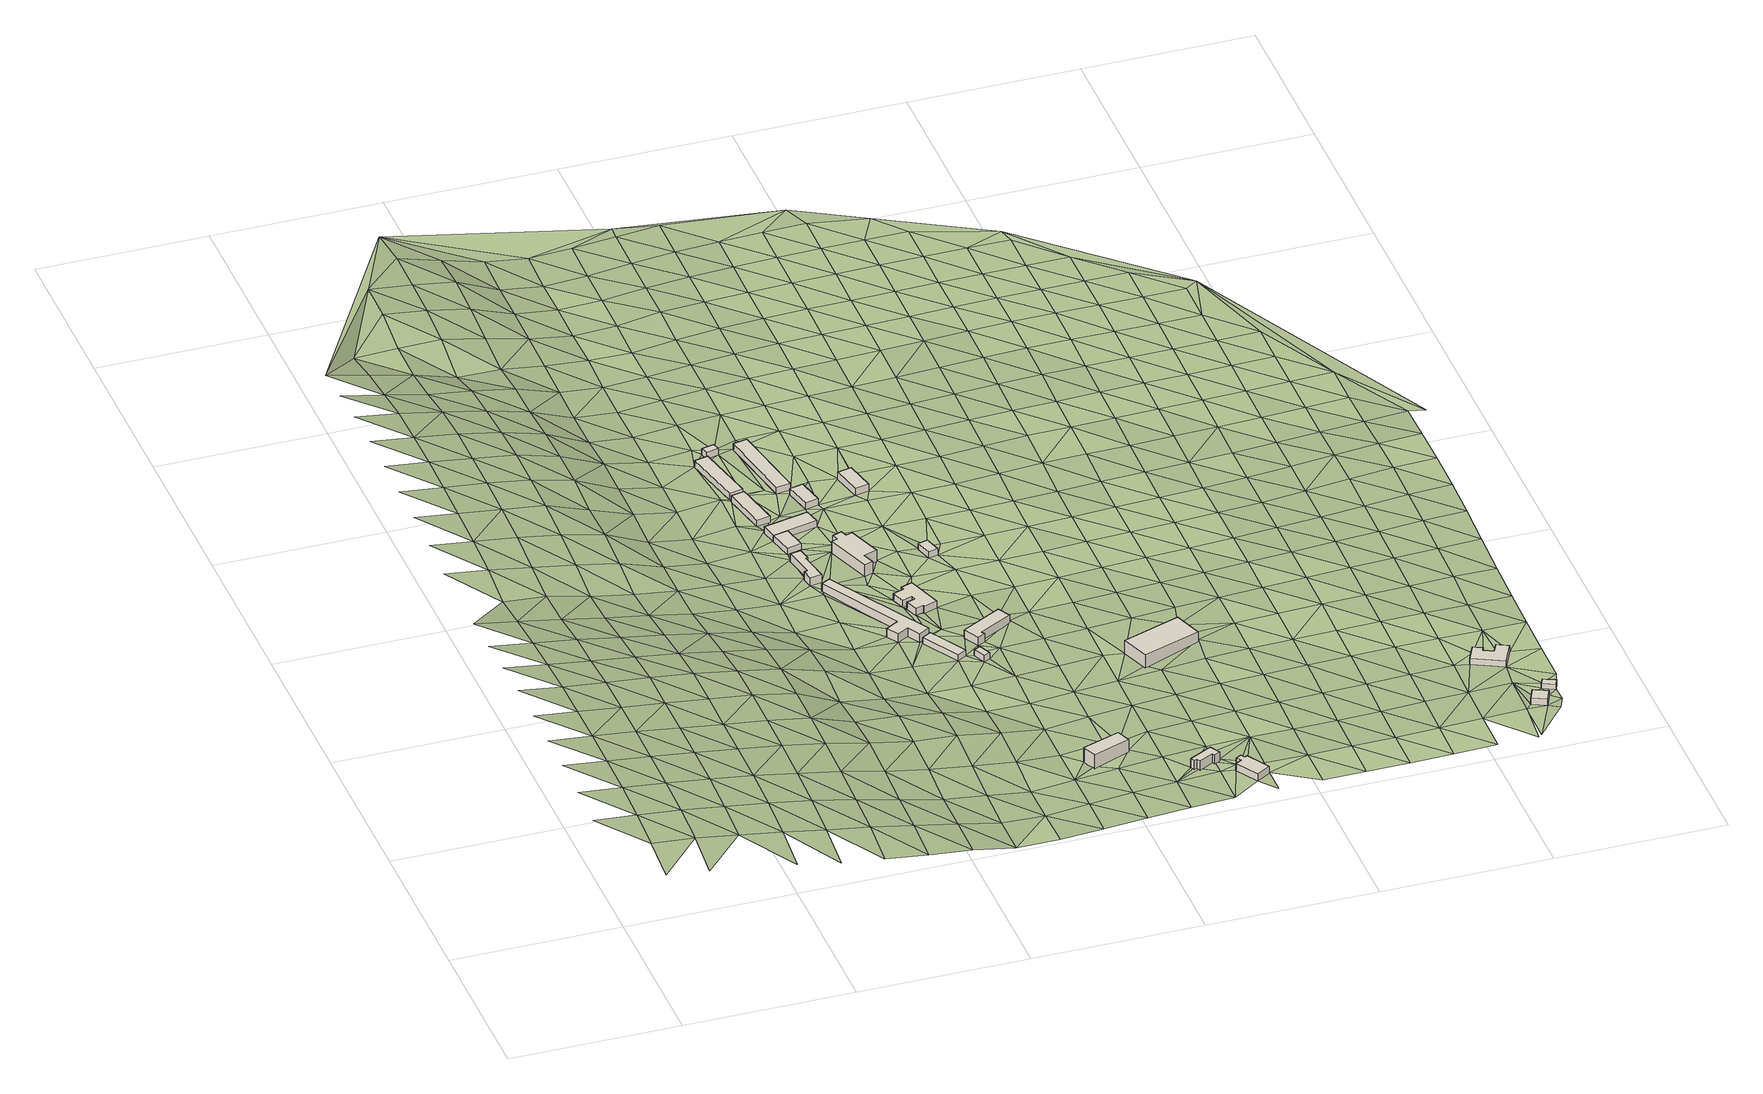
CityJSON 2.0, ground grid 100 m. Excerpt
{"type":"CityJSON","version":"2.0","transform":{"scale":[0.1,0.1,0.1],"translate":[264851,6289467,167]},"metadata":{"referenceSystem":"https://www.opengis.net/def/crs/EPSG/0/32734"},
"CityObjects":{
"building1":{"type":"Building","attributes":{"building":"yes","building:levels":"1","building_height":4.1,"roof_height":182.83,"ground_height":178.73,"plus_code":"4FRWFFVC+H7F"},"geometry":[{"type":"Solid","lod":"1","boundaries":[[[[0,1,2,3]],[[1,4,5,2]],[[4,6,7,5]],[[6,8,9,7]],[[8,10,11,9]],[[10,12,13,11]],[[12,14,15,13]],[[14,0,3,15]],[[3,2,5,7,9,11,13,15]],[[14,12,10,8,6,4,1,0]]]]}]},
"building2":{"type":"Building","attributes":{"building":"yes","building:levels":"1","building_height":4.1,"roof_height":183.53,"ground_height":179.43,"plus_code":"4FRWFFVC+M77"},"geometry":[{"type":"Solid","lod":"1","boundaries":[[[[16,17,18,19]],[[17,20,21,18]],[[20,22,23,21]],[[22,16,19,23]],[[19,18,21,23]],[[22,20,17,16]]]]}]},
"building3":{"type":"Building","attributes":{"building":"yes","building:levels":"1","building_height":4.1,"roof_height":183.9,"ground_height":179.8,"plus_code":"4FRWFFVC+Q6W"},"geometry":[{"type":"Solid","lod":"1","boundaries":[[[[24,25,26,27]],[[25,28,29,26]],[[28,30,31,29]],[[30,24,27,31]],[[27,26,29,31]],[[30,28,25,24]]]]}]},
"building4":{"type":"Building","attributes":{"address":"Mamre Moravian Mission House Mamre 7347 Cape Town","building":"yes","building:levels":"1","building_height":4.1,"roof_height":181.41,"ground_height":177.31,"plus_code":"4FRWFFVC+C96"},"geometry":[{"type":"Solid","lod":"1","boundaries":[[[[32,33,34,35]],[[33,36,37,34]],[[36,38,39,37]],[[38,40,41,39]],[[40,42,43,41]],[[42,44,45,43]],[[44,46,47,45]],[[46,32,35,47]],[[35,34,37,39,41,43,45,47]],[[46,44,42,40,38,36,33,32]]]]}]},
"building5":{"type":"Building","attributes":{"building":"yes","building:levels":"1","building_height":4.1,"roof_height":184.51,"ground_height":180.41,"plus_code":"4FRWFFVC+W66"},"geometry":[{"type":"Solid","lod":"1","boundaries":[[[[48,49,50,51]],[[49,52,53,50]],[[52,54,55,53]],[[54,48,51,55]],[[51,50,53,55]],[[54,52,49,48]]]]}]},
"building6":{"type":"Building","attributes":{"building":"yes","building:levels":"1","building_height":4.1,"roof_height":183.53,"ground_height":179.43,"plus_code":"4FRWFFVC+P79"},"geometry":[{"type":"Solid","lod":"1","boundaries":[[[[16,22,23,19]],[[22,56,57,23]],[[56,58,59,57]],[[58,60,61,59]],[[60,16,19,61]],[[19,23,57,59,61]],[[60,58,56,22,16]]]]}]},
"building7":{"type":"Building","attributes":{"address":"Mamre 7347 Cape Town","building":"yes","building:levels":"1","building_height":4.1,"roof_height":179.26,"ground_height":175.16,"plus_code":"4FRWFFVC+6FM"},"geometry":[{"type":"Solid","lod":"1","boundaries":[[[[62,63,64,65]],[[63,66,67,64]],[[66,68,69,67]],[[68,62,65,69]],[[65,64,67,69]],[[68,66,63,62]]]]}]},
"building8":{"type":"Building","attributes":{"building":"yes","building:levels":"1","building_height":4.1,"roof_height":184.81,"ground_height":180.71,"plus_code":"4FRWFFWC+263"},"geometry":[{"type":"Solid","lod":"1","boundaries":[[[[70,71,72,73]],[[71,74,75,72]],[[74,76,77,75]],[[76,70,73,77]],[[73,72,75,77]],[[76,74,71,70]]]]}]},
"building9":{"type":"Building","attributes":{"address":"Moravian Church South Africa Kerk Street Mamre 7347 Cape Town","building":"church","building:levels":"2","amenity":"place_of_worship","building_height":6.9,"roof_height":185.94,"ground_height":179.04,"plus_code":"4FRWFFVC+H9Q"},"geometry":[{"type":"Solid","lod":"1","boundaries":[[[[78,79,80,81]],[[79,82,83,80]],[[82,84,85,83]],[[84,86,87,85]],[[86,88,89,87]],[[88,90,91,89]],[[90,92,93,91]],[[92,94,95,93]],[[94,96,97,95]],[[96,78,81,97]],[[81,80,83,85,87,89,91,93,95,97]],[[96,94,92,90,88,86,84,82,79,78]]]]}]},
"building10":{"type":"Building","attributes":{"address":"De Kleine Post Kerk Street Mamre 7347 Cape Town","building":"house","building:levels":"1","residential":"clergy_house","building_height":4.1,"roof_height":181.92,"ground_height":177.82,"plus_code":"4FRWFFVC+CF7"},"geometry":[{"type":"Solid","lod":"1","boundaries":[[[[98,99,100,101]],[[99,102,103,100]],[[102,104,105,103]],[[104,106,107,105]],[[106,108,109,107]],[[108,110,111,109]],[[110,112,113,111]],[[112,114,115,113]],[[114,116,117,115]],[[116,118,119,117]],[[118,120,121,119]],[[120,98,101,121]],[[101,100,103,105,107,109,111,113,115,117,119,121]],[[120,118,116,114,112,110,108,106,104,102,99,98]]]]}]},
"building11":{"type":"Building","attributes":{"address":"Mamre 7347 Cape Town","building":"yes","building:levels":"1","building_height":4.1,"roof_height":179.22,"ground_height":175.12,"plus_code":"4FRWFFVC+5GQ"},"geometry":[{"type":"Solid","lod":"1","boundaries":[[[[122,123,124,125]],[[123,126,127,124]],[[126,128,129,127]],[[128,122,125,129]],[[125,124,127,129]],[[128,126,123,122]]]]}]},
"building12":{"type":"Building","attributes":{"building":"yes","building:levels":"1","building_height":4.1,"roof_height":185.33,"ground_height":181.23,"plus_code":"4FRWFFVC+W87"},"geometry":[{"type":"Solid","lod":"1","boundaries":[[[[130,131,132,133]],[[131,134,135,132]],[[134,136,137,135]],[[136,130,133,137]],[[133,132,135,137]],[[136,134,131,130]]]]}]},
"building13":{"type":"Building","attributes":{"address":"Water Mill","building":"yes","building:levels":"2","building_height":6.9,"roof_height":179.93,"ground_height":173.03,"plus_code":"4FRWFFRC+RM4"},"geometry":[{"type":"Solid","lod":"1","boundaries":[[[[138,139,140,141]],[[139,142,143,140]],[[142,144,145,143]],[[144,138,141,145]],[[141,140,143,145]],[[144,142,139,138]]]]}]},
"building14":{"type":"Building","attributes":{"building":"yes","building:levels":"1","building_height":4.1,"roof_height":184.32,"ground_height":180.22,"plus_code":"4FRWFFVC+Q9V"},"geometry":[{"type":"Solid","lod":"1","boundaries":[[[[146,147,148,149]],[[147,150,151,148]],[[150,152,153,151]],[[152,146,149,153]],[[149,148,151,153]],[[152,150,147,146]]]]}]},
"building15":{"type":"Building","attributes":{"address":"Ou Winkel Kerk Street Mamre 7347 Cape Town","building":"civic","building:levels":"1","building_height":4.1,"roof_height":180.55,"ground_height":176.45,"plus_code":"4FRWFFVC+7HH"},"geometry":[{"type":"Solid","lod":"1","boundaries":[[[[154,155,156,157]],[[155,158,159,156]],[[158,160,161,159]],[[160,162,163,161]],[[162,164,165,163]],[[164,154,157,165]],[[157,156,159,161,163,165]],[[164,162,160,158,155,154]]]]}]},
"building16":{"type":"Building","attributes":{"address":"Ou Bakkery Kerk Street 7347 Mamre, Cape Town","building":"yes","building:levels":"1","building_height":4.1,"roof_height":182.32,"ground_height":178.22,"plus_code":"4FRWFFVC+HH3"},"geometry":[{"type":"Solid","lod":"1","boundaries":[[[[166,167,168,169]],[[167,170,171,168]],[[170,172,173,171]],[[172,166,169,173]],[[169,168,171,173]],[[172,170,167,166]]]]}]},
"building17":{"type":"Building","attributes":{"address":"Old School","building":"yes","building:levels":"1","building_height":4.1,"roof_height":184.9,"ground_height":180.8,"plus_code":"4FRWFFVC+RF9"},"geometry":[{"type":"Solid","lod":"1","boundaries":[[[[174,175,176,177]],[[175,178,179,176]],[[178,180,181,179]],[[180,174,177,181]],[[177,176,179,181]],[[180,178,175,174]]]]}]},
"building18":{"type":"Building","attributes":{"address":"Mamre 7347 Cape Town","building":"house","building:levels":"1","building_height":4.1,"roof_height":179.88,"ground_height":175.78,"plus_code":"4FRWFFRC+PV5"},"geometry":[{"type":"Solid","lod":"1","boundaries":[[[[182,183,184,185]],[[183,186,187,184]],[[186,188,189,187]],[[188,190,191,189]],[[190,192,193,191]],[[192,194,195,193]],[[194,196,197,195]],[[196,182,185,197]],[[185,184,187,189,191,193,195,197]],[[196,194,192,190,188,186,183,182]]]]}]},
"building19":{"type":"Building","attributes":{"address":"Frans Street Mamre 7347 Cape Town","building":"house","building:levels":"1","building_height":4.1,"roof_height":179.44,"ground_height":175.34,"plus_code":"4FRWFFRC+JXP"},"geometry":[{"type":"Solid","lod":"1","boundaries":[[[[198,199,200,201]],[[199,202,203,200]],[[202,204,205,203]],[[204,206,207,205]],[[206,208,209,207]],[[208,210,211,209]],[[210,212,213,211]],[[212,198,201,213]],[[201,200,203,205,207,209,211,213]],[[212,210,208,206,204,202,199,198]]]]}]},
"building20":{"type":"Building","attributes":{"address":"Loben Saal Mamre 7347 Cape Town","building":"yes","building:levels":"2","amenity":"community_centre","building_height":6.9,"roof_height":184.41,"ground_height":177.51,"plus_code":"4FRWFFVC+3WX"},"geometry":[{"type":"Solid","lod":"1","boundaries":[[[[214,215,216,217]],[[215,218,219,216]],[[218,220,221,219]],[[220,214,217,221]],[[217,216,219,221]],[[220,218,215,214]]]]}]},
"building21":{"type":"Building","attributes":{"building":"house","building:levels":"1","building_height":4.1,"roof_height":183.83,"ground_height":179.73,"plus_code":"4FRWFFRF+RJ9"},"geometry":[{"type":"Solid","lod":"1","boundaries":[[[[222,223,224,225]],[[223,226,227,224]],[[226,228,229,227]],[[228,230,231,229]],[[230,232,233,231]],[[232,234,235,233]],[[234,236,237,235]],[[236,222,225,237]],[[225,224,227,229,231,233,235,237]],[[236,234,232,230,228,226,223,222]]]]}]},
"building22":{"type":"Building","attributes":{"address":"74 Frans Street Mamre 7347 Cape Town","building":"house","building:levels":"1","building_height":4.1,"roof_height":181.66,"ground_height":177.56,"plus_code":"4FRWFFRF+MP6"},"geometry":[{"type":"Solid","lod":"1","boundaries":[[[[238,239,240,241]],[[239,242,243,240]],[[242,244,245,243]],[[244,238,241,245]],[[241,240,243,245]],[[244,242,239,238]]]]}]},
"building23":{"type":"Building","attributes":{"address":"Frans Street Mamre 7347 Cape Town","building":"cabin","building:levels":"1","building_height":2.8,"roof_height":181.86,"ground_height":179.06,"plus_code":"4FRWFFRF+MPX"},"geometry":[{"type":"Solid","lod":"1","boundaries":[[[[246,247,248,249]],[[247,250,251,248]],[[250,252,253,251]],[[252,246,249,253]],[[249,248,251,253]],[[252,250,247,246]]]]}]},
"terrain1":{"type":"TINRelief","geometry":[{"type":"CompositeSurface","lod":"1","boundaries":[[[254,255,256]],[[257,258,254]],[[256,259,260]],[[254,256,260]],[[261,257,262]],[[254,263,257]],[[264,265,262]],[[260,263,254]],[[262,257,266]],[[267,268,264]],[[263,266,257]],[[260,269,270]],[[271,264,262]],[[267,272,273]],[[263,260,270]],[[266,271,262]],[[274,272,275]],[[266,263,276]],[[267,264,277]],[[271,278,264]],[[270,276,263]],[[272,267,277]],[[277,264,278]],[[275,279,280]],[[271,266,281]],[[266,276,281]],[[272,282,275]],[[279,283,284]],[[278,271,285]],[[277,282,272]],[[286,276,270]],[[281,285,271]],[[287,284,283]],[[279,275,288]],[[289,286,270]],[[282,288,275]],[[281,276,290]],[[277,278,291]],[[285,292,278]],[[283,279,293]],[[286,290,276]],[[287,294,295]],[[282,277,291]],[[291,278,292]],[[288,293,279]],[[296,285,281]],[[290,296,281]],[[297,294,298]],[[282,299,288]],[[287,283,300]],[[293,301,283]],[[302,292,285]],[[299,282,291]],[[286,303,290]],[[294,287,300]],[[296,302,285]],[[298,304,305]],[[300,283,301]],[[293,288,306]],[[307,303,286]],[[291,292,308]],[[288,299,306]],[[296,290,309]],[[294,310,298]],[[302,308,292]],[[304,311,312]],[[301,293,313]],[[303,309,290]],[[310,294,300]],[[314,299,291]],[[306,313,293]],[[308,314,291]],[[311,315,316]],[[296,317,302]],[[304,298,318]],[[309,319,296]],[[310,320,298]],[[306,299,321]],[[300,301,322]],[[313,323,301]],[[308,302,317]],[[311,304,318]],[[296,319,317]],[[315,324,325]],[[298,320,318]],[[314,321,299]],[[309,303,326]],[[300,322,310]],[[322,301,323]],[[327,313,306]],[[303,328,326]],[[311,329,315]],[[321,327,306]],[[324,330,331]],[[309,332,319]],[[314,308,333]],[[320,310,334]],[[317,335,308]],[[318,329,311]],[[336,323,313]],[[332,309,326]],[[334,310,322]],[[321,314,333]],[[324,315,337]],[[308,335,333]],[[327,336,313]],[[330,338,339]],[[320,340,318]],[[329,337,315]],[[319,341,317]],[[328,342,326]],[[322,323,343]],[[319,332,344]],[[340,320,334]],[[321,345,327]],[[338,346,347]],[[336,343,323]],[[335,317,341]],[[324,348,330]],[[349,329,318]],[[319,344,341]],[[337,350,324]],[[345,321,333]],[[332,326,351]],[[352,334,322]],[[346,353,347]],[[349,318,340]],[[338,330,348]],[[351,326,342]],[[324,350,348]],[[343,352,322]],[[335,354,333]],[[327,355,336]],[[337,329,356]],[[327,345,357]],[[358,344,332]],[[340,334,359]],[[354,335,341]],[[329,349,356]],[[343,336,355]],[[332,351,358]],[[327,357,355]],[[352,359,334]],[[345,333,360]],[[337,361,350]],[[346,338,362]],[[348,363,338]],[[364,349,340]],[[360,333,354]],[[361,337,356]],[[365,347,353]],[[344,366,341]],[[351,342,367]],[[353,346,362]],[[358,368,344]],[[359,364,340]],[[338,363,362]],[[350,369,348]],[[345,370,357]],[[352,343,371]],[[355,372,343]],[[354,341,366]],[[356,349,373]],[[344,368,366]],[[350,361,369]],[[345,360,370]],[[358,351,374]],[[359,352,371]],[[364,373,349]],[[343,372,371]],[[357,375,355]],[[363,348,376]],[[351,367,374]],[[362,377,353]],[[378,361,356]],[[357,370,375]],[[376,348,369]],[[368,358,379]],[[360,354,380]],[[359,381,364]],[[366,382,354]],[[373,378,356]],[[377,383,353]],[[372,355,384]],[[363,385,362]],[[374,379,358]],[[381,359,371]],[[380,370,360]],[[369,361,386]],[[354,382,380]],[[384,355,375]],[[385,363,376]],[[353,383,365]],[[378,386,361]],[[387,347,365]],[[368,388,366]],[[374,367,389]],[[377,362,390]],[[364,391,373]],[[372,392,371]],[[379,393,368]],[[364,381,394]],[[395,376,369]],[[390,362,385]],[[392,372,384]],[[382,366,388]],[[375,370,396]],[[378,373,391]],[[368,393,388]],[[386,395,369]],[[364,394,391]],[[370,380,397]],[[398,379,374]],[[381,371,399]],[[383,377,400]],[[384,375,396]],[[385,376,401]],[[389,398,374]],[[396,370,397]],[[371,392,399]],[[400,377,390]],[[382,402,380]],[[395,401,376]],[[403,393,379]],[[404,394,381]],[[386,378,405]],[[383,406,365]],[[402,382,388]],[[391,407,378]],[[384,408,392]],[[409,390,385]],[[398,403,379]],[[399,404,381]],[[406,383,400]],[[397,380,410]],[[395,386,405]],[[396,408,384]],[[378,407,405]],[[401,409,385]],[[402,410,380]],[[388,393,411]],[[394,412,391]],[[413,400,390]],[[399,392,414]],[[403,415,393]],[[404,416,394]],[[406,417,365]],[[398,389,418]],[[395,419,401]],[[397,420,396]],[[409,413,390]],[[408,414,392]],[[402,388,411]],[[407,391,412]],[[393,415,411]],[[419,395,405]],[[394,416,412]],[[420,397,410]],[[417,421,365]],[[403,398,418]],[[422,404,399]],[[406,400,423]],[[389,424,418]],[[387,365,421]],[[408,396,425]],[[414,422,399]],[[413,423,400]],[[410,402,426]],[[409,401,427]],[[407,428,405]],[[396,420,425]],[[401,419,429]],[[403,430,415]],[[431,416,404]],[[432,417,406]],[[426,402,411]],[[428,407,412]],[[433,414,408]],[[413,409,427]],[[430,403,418]],[[422,431,404]],[[401,429,427]],[[423,432,406]],[[434,420,410]],[[419,405,435]],[[433,408,425]],[[436,421,417]],[[434,410,426]],[[435,405,428]],[[415,437,411]],[[424,438,418]],[[422,414,439]],[[416,440,412]],[[415,430,441]],[[431,442,416]],[[432,436,417]],[[419,443,429]],[[423,413,444]],[[427,445,413]],[[433,446,414]],[[387,421,447]],[[425,420,40]],[[437,426,411]],[[428,412,440]],[[414,8,439]],[[8,414,446]],[[415,441,437]],[[419,435,443]],[[416,442,440]],[[448,420,434]],[[422,449,431]],[[430,418,450]],[[432,423,444]],[[413,445,444]],[[436,447,421]],[[425,38,433]],[[449,422,439]],[[40,420,448]],[[450,418,438]],[[442,431,451]],[[452,434,426]],[[428,453,435]],[[427,429,454]],[[443,455,429]],[[449,17,431]],[[40,38,425]],[[16,431,17]],[[446,456,8]],[[441,430,457]],[[431,16,451]],[[432,458,436]],[[452,426,437]],[[440,453,428]],[[439,459,449]],[[433,36,446]],[[456,10,8]],[[445,427,454]],[[28,442,451]],[[442,460,440]],[[457,430,450]],[[429,455,454]],[[444,458,432]],[[460,442,28]],[[38,36,433]],[[461,443,435]],[[456,462,10]],[[456,446,36]],[[17,449,463]],[[464,387,447]],[[448,434,66]],[[460,52,440]],[[465,10,466]],[[447,436,467]],[[52,453,440]],[[434,452,468]],[[435,453,461]],[[451,469,28]],[[44,40,448]],[[20,17,463]],[[437,441,470]],[[450,438,471]],[[445,472,444]],[[441,457,473]],[[458,467,436]],[[52,460,474]],[[455,443,475]],[[66,434,468]],[[476,44,448]],[[477,10,462]],[[472,445,454]],[[40,44,42]],[[477,466,10]],[[469,451,478]],[[22,20,479]],[[474,480,52]],[[463,466,477]],[[452,437,470]],[[476,448,66]],[[441,473,470]],[[443,461,475]],[[463,477,20]],[[461,453,70]],[[481,457,450]],[[453,482,71]],[[469,478,474]],[[483,458,444]],[[453,71,70]],[[467,464,447]],[[479,20,484]],[[84,462,485]],[[454,455,486]],[[104,485,462]],[[44,476,487]],[[106,462,487]],[[478,451,488]],[[477,462,84]],[[489,22,479]],[[471,481,450]],[[472,483,444]],[[480,474,490]],[[457,139,473]],[[462,106,104]],[[482,480,74]],[[468,452,491]],[[492,387,464]],[[487,476,493]],[[76,461,70]],[[482,74,71]],[[20,477,484]],[[475,486,455]],[[494,474,478]],[[139,457,495]],[[461,76,475]],[[467,458,496]],[[490,74,480]],[[491,452,470]],[[489,479,484]],[[474,494,490]],[[123,66,468]],[[495,457,497]],[[472,454,498]],[[499,106,487]],[[487,493,500]],[[481,497,457]],[[458,483,496]],[[84,485,86]],[[484,477,501]],[[502,106,499]],[[104,503,485]],[[487,500,499]],[[486,498,454]],[[123,68,66]],[[504,106,502]],[[485,503,86]],[[478,505,494]],[[478,488,147]],[[506,473,139]],[[507,76,74]],[[74,490,507]],[[473,506,470]],[[68,508,493]],[[464,467,509]],[[505,478,147]],[[499,500,510]],[[511,504,502]],[[512,468,491]],[[468,512,123]],[[503,104,513]],[[499,510,514]],[[493,508,500]],[[507,490,494]],[[515,489,484]],[[123,516,68]],[[517,481,471]],[[518,483,472]],[[519,515,484]],[[475,76,520]],[[496,509,467]],[[521,86,522]],[[516,158,68]],[[76,507,523]],[[520,486,475]],[[524,510,500]],[[505,136,494]],[[525,526,519]],[[489,527,488]],[[498,518,472]],[[508,68,158]],[[515,519,526]],[[158,516,128]],[[86,503,528]],[[527,147,488]],[[515,527,489]],[[491,470,529]],[[512,126,123]],[[530,495,497]],[[523,520,76]],[[528,522,86]],[[531,497,481]],[[503,532,528]],[[496,483,533]],[[534,506,139]],[[136,505,535]],[[506,529,470]],[[523,507,536]],[[509,492,464]],[[527,150,147]],[[126,537,128]],[[508,538,500]],[[128,537,158]],[[486,539,498]],[[126,512,537]],[[524,500,538]],[[517,531,481]],[[518,533,483]],[[526,522,540]],[[512,491,541]],[[537,160,158]],[[542,136,535]],[[515,526,543]],[[492,544,387]],[[520,539,486]],[[540,522,528]],[[535,150,542]],[[543,527,515]],[[545,509,496]],[[536,136,546]],[[541,491,529]],[[524,547,532]],[[506,534,529]],[[548,530,497]],[[518,498,549]],[[546,136,542]],[[531,548,497]],[[536,550,523]],[[533,545,496]],[[150,527,175]],[[543,526,540]],[[551,537,512]],[[520,523,550]],[[162,160,552]],[[553,528,532]],[[539,549,498]],[[554,538,508]],[[547,524,538]],[[160,537,552]],[[542,150,555]],[[556,492,509]],[[167,540,528]],[[541,551,512]],[[546,550,536]],[[557,534,530]],[[531,517,558]],[[559,533,518]],[[560,527,543]],[[545,556,509]],[[547,553,532]],[[175,555,150]],[[542,555,546]],[[529,534,561]],[[175,527,560]],[[520,562,539]],[[557,530,548]],[[540,563,543]],[[549,559,518]],[[548,531,183]],[[167,528,553]],[[540,167,563]],[[547,538,554]],[[529,561,541]],[[562,520,550]],[[551,564,537]],[[537,564,552]],[[531,565,183]],[[531,566,565]],[[545,533,567]],[[557,561,534]],[[556,568,492]],[[172,543,563]],[[549,539,569]],[[558,570,531]],[[531,570,566]],[[559,567,533]],[[170,167,553]],[[550,546,571]],[[175,560,178]],[[571,546,555]],[[566,572,565]],[[569,539,562]],[[554,552,573]],[[574,548,183]],[[574,557,548]],[[575,551,541]],[[576,556,545]],[[577,547,554]],[[561,578,541]],[[543,172,579]],[[172,170,580]],[[573,552,564]],[[560,543,581]],[[553,547,577]],[[559,549,582]],[[567,576,545]],[[583,584,178]],[[571,555,584]],[[564,551,575]],[[562,550,585]],[[586,566,570]],[[568,544,492]],[[541,578,575]],[[582,549,569]],[[586,587,566]],[[554,573,577]],[[571,584,583]],[[580,579,172]],[[570,558,588]],[[581,178,560]],[[589,561,557]],[[183,590,574]],[[591,568,556]],[[553,592,170]],[[543,579,581]],[[571,585,550]],[[567,559,593]],[[574,589,557]],[[210,588,558]],[[576,591,556]],[[594,586,570]],[[595,583,178]],[[562,596,569]],[[573,564,597]],[[580,170,598]],[[594,570,588]],[[593,559,582]],[[553,577,592]],[[599,586,594]],[[578,561,600]],[[571,583,595]],[[585,596,562]],[[564,575,597]],[[588,601,594]],[[579,580,598]],[[576,567,602]],[[178,581,595]],[[594,603,599]],[[589,600,561]],[[170,592,598]],[[591,604,568]],[[582,569,605]],[[578,214,575]],[[602,567,593]],[[606,590,599]],[[606,574,590]],[[604,544,568]],[[577,573,607]],[[608,585,571]],[[603,609,610]],[[573,597,611]],[[596,605,569]],[[210,612,613]],[[614,214,578]],[[606,589,574]],[[606,599,603]],[[579,615,581]],[[616,591,576]],[[597,575,214]],[[600,617,578]],[[595,608,571]],[[614,578,617]],[[607,592,577]],[[582,618,593]],[[610,613,619]],[[615,579,598]],[[607,573,611]],[[610,606,603]],[[616,576,602]],[[596,585,620]],[[605,618,582]],[[606,610,619]],[[589,621,600]],[[622,595,581]],[[604,591,623]],[[608,620,585]],[[602,593,624]],[[606,621,589]],[[615,622,581]],[[623,591,616]],[[214,625,597]],[[626,605,596]],[[625,611,597]],[[598,592,627]],[[618,624,593]],[[592,607,628]],[[604,629,544]],[[613,630,619]],[[617,600,631]],[[608,595,632]],[[620,626,596]],[[606,619,630]],[[598,627,615]],[[602,633,616]],[[631,600,621]],[[595,622,632]],[[628,627,592]],[[629,604,623]],[[630,613,634]],[[607,611,635]],[[618,605,636]],[[617,637,614]],[[624,633,602]],[[620,608,638]],[[625,635,611]],[[626,636,605]],[[621,606,639]],[[622,615,640]],[[214,641,625]],[[623,616,642]],[[643,617,631]],[[638,608,632]],[[644,628,607]],[[645,624,618]],[[630,639,606]],[[640,615,627]],[[633,642,616]],[[626,620,646]],[[617,643,637]],[[635,644,607]],[[636,645,618]],[[631,621,647]],[[622,648,632]],[[629,623,649]],[[646,620,638]],[[634,650,630]],[[633,624,651]],[[628,652,627]],[[639,647,621]],[[648,622,640]],[[642,649,623]],[[635,625,653]],[[645,651,624]],[[644,652,628]],[[631,654,643]],[[636,626,655]],[[638,632,656]],[[641,653,625]],[[646,657,626]],[[639,630,658]],[[640,627,659]],[[660,642,633]],[[647,654,631]],[[656,632,648]],[[629,661,544]],[[641,637,662]],[[644,635,663]],[[645,636,655]],[[650,658,630]],[[626,657,655]],[[652,659,627]],[[651,660,633]],[[664,637,643]],[[638,665,646]],[[663,635,653]],[[647,639,666]],[[640,667,648]],[[668,649,642]],[[654,664,643]],[[665,638,656]],[[662,669,641]],[[662,637,669]],[[670,652,644]],[[645,671,651]],[[639,658,666]],[[659,667,640]],[[660,668,642]],[[657,646,672]],[[663,670,644]],[[655,671,645]],[[629,649,661]],[[653,641,673]],[[674,654,647]],[[656,648,675]],[[664,669,637]],[[665,672,646]],[[658,650,676]],[[660,651,677]],[[659,652,678]],[[647,666,674]],[[667,675,648]],[[668,679,649]],[[663,653,673]],[[669,673,641]],[[677,651,671]],[[670,678,652]],[[654,680,664]],[[655,657,681]],[[656,682,665]],[[672,683,657]],[[658,684,666]],[[685,667,659]],[[668,660,686]],[[674,680,654]],[[675,682,656]],[[670,663,687]],[[671,655,681]],[[684,658,676]],[[657,683,681]],[[678,685,659]],[[679,661,649]],[[677,686,660]],[[669,664,688]],[[672,665,689]],[[673,687,663]],[[690,674,666]],[[691,675,667]],[[668,692,679]],[[680,688,664]],[[682,689,665]],[[678,670,693]],[[694,677,671]],[[684,690,666]],[[685,691,667]],[[686,692,668]],[[669,695,673]],[[696,683,672]],[[670,687,693]],[[671,681,694]],[[680,674,697]],[[669,688,695]],[[689,696,672]],[[676,698,684]],[[682,675,699]],[[686,677,700]],[[701,685,678]],[[674,690,697]],[[691,702,675]],[[692,703,679]],[[704,681,683]],[[687,673,705]],[[679,703,661]],[[694,700,677]],[[693,701,678]],[[688,680,706]],[[689,682,699]],[[696,704,683]],[[675,702,699]],[[705,673,695]],[[690,684,707]],[[685,708,691]],[[692,686,709]],[[697,706,680]],[[687,710,693]],[[711,694,681]],[[707,684,698]],[[701,708,685]],[[686,700,709]],[[689,712,696]],[[710,687,705]],[[704,711,681]],[[690,713,697]],[[695,688,714]],[[702,691,715]],[[703,692,716]],[[706,717,688]],[[699,712,689]],[[718,701,693]],[[719,700,694]],[[713,690,707]],[[708,715,691]],[[709,716,692]],[[705,695,714]],[[704,696,720]],[[714,688,717]],[[718,693,710]],[[711,719,694]],[[703,721,661]],[[706,697,722]],[[699,702,723]],[[712,720,696]],[[707,698,724]],[[725,709,700]],[[708,701,726]],[[697,713,722]],[[715,723,702]],[[704,727,711]],[[705,728,710]],[[719,725,700]],[[716,721,703]],[[701,718,726]],[[717,706,729]],[[712,699,730]],[[720,727,704]],[[728,705,714]],[[708,731,715]],[[709,732,716]],[[729,706,722]],[[723,730,699]],[[707,733,713]],[[718,710,734]],[[719,711,735]],[[724,736,707]],[[726,731,708]],[[725,732,709]],[[717,737,714]],[[720,712,738]],[[734,710,728]],[[727,735,711]],[[722,713,733]],[[723,715,739]],[[737,717,729]],[[733,707,736]],[[730,738,712]],[[718,740,726]],[[719,741,725]],[[716,742,721]],[[731,739,715]],[[732,742,716]],[[728,714,743]],[[727,720,744]],[[740,718,734]],[[735,741,719]],[[722,745,729]],[[730,723,746]],[[743,714,737]],[[738,744,720]],[[732,725,747]],[[726,748,731]],[[733,745,722]],[[723,739,746]],[[749,735,727]],[[728,750,734]],[[741,747,725]],[[748,726,740]],[[737,729,751]],[[752,738,730]],[[744,749,727]],[[750,728,743]],[[739,731,753]],[[742,732,754]],[[745,751,729]],[[730,746,752]],[[733,736,755]],[[756,736,757]],[[740,734,758]],[[759,741,735]],[[748,753,731]],[[747,754,732]],[[745,733,222]],[[737,760,743]],[[738,761,744]],[[758,734,750]],[[749,759,735]],[[742,762,721]],[[751,760,737]],[[736,756,755]],[[752,761,738]],[[746,739,763]],[[740,764,748]],[[765,747,741]],[[753,766,739]],[[745,236,751]],[[745,222,236]],[[222,733,223]],[[750,743,767]],[[749,744,768]],[[764,740,758]],[[759,765,741]],[[752,746,763]],[[733,755,223]],[[242,756,769]],[[760,767,743]],[[763,739,766]],[[761,768,744]],[[754,762,742]],[[747,770,754]],[[753,748,771]],[[755,756,239]],[[239,756,242]],[[772,759,749]],[[750,773,758]],[[765,770,747]],[[771,748,764]],[[774,242,769]],[[755,239,238]],[[760,751,775]],[[761,752,776]],[[236,775,751]],[[768,772,749]],[[767,773,750]],[[232,230,234]],[[766,753,777]],[[763,776,752]],[[755,238,778]],[[236,234,775]],[[764,758,779]],[[765,759,780]],[[228,234,230]],[[781,223,755]],[[777,753,771]],[[770,782,754]],[[238,783,778]],[[781,755,778]],[[760,784,767]],[[761,785,768]],[[242,774,786]],[[773,779,758]],[[772,780,759]],[[775,234,228]],[[786,783,242]],[[754,782,762]],[[766,787,763]],[[784,760,775]],[[776,785,761]],[[783,250,778]],[[771,764,788]],[[789,770,765]],[[783,786,250]],[[775,228,226]],[[766,777,787]],[[223,781,790]],[[773,767,791]],[[792,772,768]],[[779,788,764]],[[780,789,765]],[[226,223,793]],[[776,763,794]],[[791,767,784]],[[768,785,792]],[[795,790,781]],[[223,790,793]],[[796,782,770]],[[794,763,787]],[[780,772,797]],[[773,798,779]],[[777,771,799]],[[782,796,762]],[[226,800,775]],[[789,796,770]],[[788,801,771]],[[784,775,800]],[[785,776,802]],[[792,797,772]],[[791,798,773]],[[787,777,799]],[[802,776,794]],[[771,801,799]],[[793,800,226]],[[788,779,803]],[[804,789,780]],[[791,784,805]],[[785,806,792]],[[779,798,803]],[[797,804,780]],[[787,807,794]],[[805,784,800]],[[806,785,802]],[[801,788,808]],[[809,796,789]],[[807,787,799]],[[798,791,810]],[[811,797,792]],[[788,803,808]],[[804,809,789]],[[802,794,812]],[[791,805,810]],[[762,796,813]],[[792,806,811]],[[801,814,799]],[[812,794,807]],[[797,815,804]],[[803,798,816]],[[801,808,814]],[[802,817,806]],[[811,815,797]],[[810,816,798]],[[807,799,818]],[[817,802,812]],[[809,813,796]],[[803,819,808]],[[809,804,820]],[[818,799,814]],[[806,821,811]],[[816,819,803]],[[815,820,804]],[[807,822,812]],[[821,806,817]],[[814,808,823]],[[807,818,822]],[[824,815,811]],[[819,823,808]],[[820,813,809]],[[817,812,825]],[[821,824,811]],[[815,813,820]],[[814,826,818]],[[822,825,812]],[[824,813,815]],[[823,826,814]],[[817,827,821]],[[818,828,822]],[[827,817,825]],[[827,824,821]],[[826,828,818]],[[827,813,824]],[[825,822,829]],[[828,829,822]],[[827,825,829]],[[827,830,813]],[[829,830,827]]]}]}
},
"vertices":[
[2004,2906,104],[1941,2895,104],[1941,2895,158],[2004,2906,158],[1975,2711,104],[1975,2711,158],[1957,2708,104],[1957,2708,158],[1970,2640,104],[1970,2640,158],[2039,2653,104],[2039,2653,158],[2007,2826,104],[2007,2826,158],[2019,2828,104],[2019,2828,158],
[1906,3081,124],[1938,2939,124],[1938,2939,165],[1906,3081,165],[2027,2959,124],[2027,2959,165],[1995,3100,124],[1995,3100,165],
[1891,3527,128],[1811,3510,128],[1811,3510,169],[1891,3527,169],[1867,3241,128],[1867,3241,169],[1948,3257,128],[1948,3257,169],
[2071,2617,88],[2019,2589,88],[2019,2589,144],[2071,2617,144],[2290,2111,88],[2290,2111,144],[2213,2066,88],[2213,2066,144],[2255,1995,88],[2255,1995,144],[2324,2035,88],[2324,2035,144],[2368,1960,88],[2368,1960,144],[2432,1998,88],[2432,1998,144],
[1809,3903,132],[1727,3885,132],[1727,3885,175],[1809,3903,175],[1808,3523,132],[1808,3523,175],[1889,3541,132],[1889,3541,175],
[2176,3140,124],[2176,3140,165],[2154,3235,124],[2154,3235,165],[1886,3176,124],[1886,3176,165],
[2436,1984,82],[2381,1952,82],[2381,1952,123],[2436,1984,123],[2510,1731,82],[2510,1731,123],[2565,1763,82],[2565,1763,123],
[1802,3978,137],[1813,3931,137],[1813,3931,178],[1802,3978,178],[1886,3947,137],[1886,3947,178],[1875,3994,137],[1875,3994,178],
[2200,2943,113],[2213,2905,113],[2213,2905,189],[2200,2943,189],[2177,2893,113],[2177,2893,189],[2274,2618,113],[2274,2618,189],[2327,2636,113],[2327,2636,189],[2302,2707,113],[2302,2707,189],[2382,2735,113],[2382,2735,189],[2310,2938,113],[2310,2938,189],[2271,2925,113],[2271,2925,189],[2257,2963,113],[2257,2963,189],
[2482,2433,103],[2413,2410,103],[2413,2410,149],[2482,2433,149],[2420,2389,103],[2420,2389,149],[2354,2367,103],[2354,2367,149],[2381,2287,103],[2381,2287,149],[2438,2306,103],[2438,2306,149],[2447,2280,103],[2447,2280,149],[2396,2263,103],[2396,2263,149],[2421,2190,103],[2421,2190,149],[2469,2206,103],[2469,2206,149],[2473,2193,103],[2473,2193,149],[2554,2221,103],[2554,2221,149],
[2610,1753,81],[2642,1680,81],[2642,1680,122],[2610,1753,122],[2680,1696,81],[2680,1696,122],[2648,1770,81],[2648,1770,122],
[2060,3978,139],[1977,3961,139],[1977,3961,183],[2060,3978,183],[2063,3488,139],[2063,3488,183],[2146,3500,139],[2146,3500,183],
[3091,740,31],[2869,663,31],[2869,663,129],[3091,740,129],[2901,573,31],[2901,573,129],[3123,656,31],[3123,656,129],
[2133,3468,132],[2170,3307,132],[2170,3307,173],[2133,3468,173],[2248,3325,132],[2248,3325,173],[2212,3486,132],[2212,3486,173],
[2850,2060,81],[2611,1930,81],[2611,1930,136],[2850,2060,136],[2661,1837,81],[2661,1837,136],[2705,1861,81],[2705,1861,136],[2695,1879,81],[2695,1879,136],[2891,1985,81],[2891,1985,136],
[2635,2773,112],[2662,2676,112],[2662,2676,153],[2635,2773,153],[2718,2691,112],[2718,2691,153],[2691,2788,112],[2691,2788,153],
[2426,3525,131],[2466,3346,131],[2466,3346,179],[2426,3525,179],[2549,3364,131],[2549,3364,179],[2510,3544,131],[2510,3544,179],
[3519,446,69],[3383,374,69],[3383,374,129],[3519,446,129],[3396,349,69],[3396,349,129],[3412,357,69],[3412,357,129],[3424,334,69],[3424,334,129],[3510,380,69],[3510,380,129],[3518,364,69],[3518,364,129],[3553,383,69],[3553,383,129],
[3685,311,77],[3670,302,77],[3670,302,124],[3685,311,124],[3655,327,77],[3655,327,124],[3622,307,77],[3622,307,124],[3640,278,77],[3640,278,124],[3603,257,77],[3603,257,124],[3682,124,77],[3682,124,124],[3766,174,77],[3766,174,124],
[3386,1502,89],[3446,1331,89],[3446,1331,174],[3386,1502,174],[3791,1451,89],[3791,1451,174],[3731,1622,89],[3731,1622,174],
[5109,745,127],[5290,657,127],[5290,657,168],[5109,745,168],[5356,793,127],[5356,793,168],[5286,827,127],[5286,827,168],[5258,769,127],[5258,769,168],[5202,797,127],[5202,797,168],[5212,819,127],[5212,819,168],[5158,845,127],[5158,845,168],
[5345,382,106],[5310,305,106],[5310,305,147],[5345,382,147],[5394,267,106],[5394,267,147],[5429,344,106],[5429,344,147],
[5428,458,116],[5409,417,116],[5409,417,149],[5428,458,149],[5483,384,116],[5483,384,149],[5501,425,116],[5501,425,149],
[254,515,356],[3,515,374],[254,270,328],[254,765,373],[3,765,395],[254,20,281],[505,270,309],[3,1025,404],[254,1025,381],[505,515,334],[254,1270,384],[3,1270,409],[505,765,349],[254,1520,383],[3,1520,410],[505,20,254],[756,270,272],[505,1025,355],[254,1780,377],[3,1780,408],[3,2030,393],[254,2030,363],[756,515,301],[505,1520,356],[505,1270,358],[254,2275,346],[3,2275,377],[756,765,318],[505,1780,350],[254,2535,316],[3,2535,356],[756,1025,325],[1007,270,238],[254,2785,284],[505,2030,331],[1007,20,184],[1007,515,268],[756,1520,329],[756,1270,327],[505,2275,312],[254,3030,333],[3,3030,363],[1007,765,286],[3,3280,390],[254,3280,361],[756,1780,327],[505,2785,264],[505,2535,276],[1007,1025,292],[1258,270,196],[254,3540,376],[3,3540,404],[756,2030,300],[1258,20,140],[1007,1270,296],[1258,515,229],[505,3030,297],[254,3790,384],[3,3790,411],[756,2275,270],[1007,1520,300],[254,4035,393],[3,4035,419],[1258,1025,260],[505,3540,346],[1258,765,246],[505,3280,331],[1007,1780,299],[756,2785,209],[756,2535,231],[254,4285,392],[3,4285,421],[1509,270,160],[1007,2030,270],[1509,20,111],[505,3790,357],[254,4545,380],[3,4545,412],[1509,515,180],[1258,1520,270],[756,3030,257],[1258,1270,267],[1007,2275,232],[505,4035,361],[254,4790,345],[3,4790,393],[756,3280,293],[1509,1025,218],[1760,20,83],[1007,2535,190],[1509,765,202],[1258,1780,262],[254,5040,311],[3,5040,364],[505,4545,334],[756,3540,318],[505,4285,360],[1760,270,113],[1007,2785,165],[254,5300,253],[1509,1270,228],[1258,2275,186],[756,3790,323],[1258,2030,228],[1760,515,127],[1007,3030,213],[1509,1520,226],[756,4035,327],[505,5040,259],[505,4790,293],[1007,3280,239],[505,5795,331],[1760,1025,165],[2012,20,59],[1760,765,148],[756,4285,314],[1509,1780,219],[1258,2785,135],[1258,2535,145],[1007,3540,231],[2012,270,67],[1509,2030,184],[756,4545,287],[505,5300,262],[1007,3790,263],[2012,515,71],[1760,1520,114],[1258,3030,134],[1760,1270,146],[505,5550,326],[1509,2275,139],[756,4790,260],[1007,4035,262],[731,6275,313],[2012,1025,121],[2262,20,16],[756,5040,185],[1258,3540,149],[1509,2535,115],[2012,765,104],[1258,3280,133],[1007,4285,250],[1760,2030,127],[1760,1780,151],[2262,270,21],[1509,2785,117],[756,5300,267],[1007,4545,225],[2012,1270,129],[2262,515,40],[1509,3030,100],[1258,4035,157],[756,5550,297],[1258,3790,154],[1760,2275,80],[1007,4790,218],[2012,1520,79],[2262,1025,105],[1509,3540,105],[1007,5040,182],[1760,2535,96],[2262,765,74],[1509,3280,98],[756,5795,304],[2514,270,10],[1258,4285,139],[2012,1780,78],[756,6055,310],[1760,2785,105],[1007,5300,218],[2514,20,18],[2012,2030,74],[2262,1270,95],[1258,4790,140],[1509,3790,109],[1258,4545,130],[2514,515,9],[1760,3030,122],[1007,5550,250],[2012,2275,91],[2262,1520,61],[1509,4035,112],[1007,5795,269],[2514,1025,66],[2765,20,32],[1957,2708,117],[1760,3540,132],[2514,765,43],[1760,3280,128],[1509,4285,114],[1258,5300,159],[1258,5040,150],[2012,2535,104],[1007,6055,241],[2262,1780,65],[1941,2895,117],[2765,270,35],[1886,3176,138],[2514,1270,48],[1727,3885,134],[1509,4790,117],[1509,4545,112],[2019,2589,104],[2765,515,32],[1258,5550,161],[1975,2711,117],[1811,3510,132],[1760,4035,137],[2071,2617,104],[2004,2906,117],[1258,6055,176],[2007,2826,117],[2019,2828,117],[1258,5795,159],[2514,1520,54],[1948,3257,138],[2765,1025,34],[3016,20,48],[1509,5040,133],[2765,765,31],[1891,3527,140],[1760,4285,138],[2381,1952,88],[2177,2893,120],[2012,3280,138],[2012,3030,124],[1889,3541,140],[3016,270,53],[1809,3903,134],[1509,5300,124],[2200,2943,126],[2262,2535,113],[1760,4545,135],[2432,1998,95],[2154,3235,132],[2176,3140,126],[2012,3540,140],[2765,1270,45],[1509,6055,144],[2436,1984,95],[2063,3488,140],[2901,573,54],[1509,5550,132],[3016,515,54],[1760,4790,131],[2421,2190,108],[2514,2030,95],[2213,2905,120],[2396,2263,108],[2413,2410,113],[2438,2306,108],[2133,3468,140],[3016,765,60],[1977,3961,148],[2611,1930,95],[1509,5795,130],[2473,2193,108],[2447,2280,108],[2765,1520,63],[2420,2389,108],[2469,2206,108],[2262,3030,126],[2610,1753,82],[3267,20,62],[1760,5040,127],[2257,2963,126],[2012,4285,154],[2302,2707,120],[2382,2735,120],[2012,4035,148],[2554,2221,108],[2271,2925,126],[2310,2938,126],[2262,3280,132],[2514,2535,113],[3016,1025,61],[3123,656,60],[3267,270,69],[2482,2433,113],[1760,5300,136],[3091,740,60],[2212,3486,139],[2060,3978,148],[2765,1780,81],[2765,2030,94],[2012,4545,156],[2514,2785,118],[3016,1270,67],[2262,3540,139],[2514,3030,124],[2016,6133,176],[1760,5550,139],[2262,3790,146],[2765,2275,104],[3267,515,74],[2012,4790,155],[2262,4035,153],[3016,1520,76],[2891,1985,99],[2765,2535,107],[2850,2060,94],[2426,3525,138],[1760,5795,143],[3267,765,78],[3518,20,72],[2012,5040,157],[2514,3280,131],[3267,1025,81],[2262,4285,161],[2635,2773,118],[3016,1780,87],[3396,349,82],[3424,334,82],[2012,5300,172],[1760,6055,155],[2262,4545,168],[3518,270,82],[2514,3790,147],[3412,357,82],[3016,2030,99],[3518,515,88],[3267,1520,89],[2012,5550,168],[3016,2275,106],[3267,1270,84],[2765,3030,119],[2765,2785,112],[2765,3280,128],[2262,4790,171],[2514,3540,138],[2510,3544,138],[2514,4035,156],[3518,364,82],[3510,380,82],[3603,257,82],[3518,765,93],[3519,446,88],[2012,5795,169],[3016,2535,109],[2262,5040,177],[3622,307,82],[2765,3540,137],[2514,4285,166],[3267,1780,97],[3016,2785,112],[3553,383,82],[3518,1025,99],[3640,278,82],[2262,5300,183],[3655,327,83],[2012,6055,176],[2514,4545,175],[3769,515,94],[3267,2275,112],[2765,3790,146],[3670,302,83],[3685,311,83],[3267,2030,106],[3769,20,77],[3766,174,83],[3446,1331,102],[3016,3030,120],[2262,5550,184],[3518,1270,102],[2514,4790,184],[3769,270,83],[2765,4035,160],[3769,765,103],[3016,3280,130],[2262,5795,189],[2514,5040,188],[3518,1780,110],[2765,4285,171],[3267,2785,118],[3267,2535,114],[2262,6055,196],[4020,270,80],[3769,1025,114],[3016,3540,143],[2514,5300,190],[4020,20,77],[3518,2030,116],[2765,4545,181],[3791,1451,122],[3016,3790,153],[4020,515,92],[3267,3030,125],[3731,1622,122],[2514,5550,195],[3769,1270,121],[3518,2275,123],[2765,4790,188],[3016,4035,166],[4020,765,108],[3267,3280,144],[2514,5795,200],[4271,20,78],[2765,5040,193],[3518,2535,125],[3769,1780,124],[4020,1025,121],[3016,4545,186],[3267,3540,156],[3016,4285,178],[4271,270,83],[3518,2785,125],[2765,5300,197],[2950,5944,217],[3769,1520,122],[3769,2030,128],[4020,1270,133],[3267,3790,164],[4271,515,94],[3518,3030,134],[2765,5550,202],[4020,1520,136],[3769,2275,132],[3016,4790,192],[3267,4035,176],[4020,1780,136],[4271,765,111],[3518,3280,159],[4522,20,79],[3016,5040,195],[3769,2535,132],[2765,5795,208],[4271,1025,126],[3267,4545,195],[3518,3540,170],[3267,4285,189],[4522,270,84],[3769,2785,134],[3016,5300,200],[4020,2030,139],[4271,1270,137],[3518,3790,172],[4522,515,97],[3769,3030,142],[3016,5550,205],[4020,2275,141],[3267,4790,198],[4271,1520,144],[3518,4035,186],[4522,765,115],[4773,20,83],[3769,3540,170],[3267,5040,199],[4020,2535,140],[3769,3280,160],[3016,5795,211],[3518,4285,201],[4271,1780,148],[4522,1025,130],[4773,270,91],[4020,2785,141],[3267,5300,203],[4271,2030,151],[3518,4545,206],[3769,3790,177],[4773,515,106],[4522,1520,150],[4020,3030,149],[3267,5550,208],[4522,1270,140],[4271,2275,151],[3518,4790,205],[3769,4035,194],[3361,5727,213],[4773,765,123],[4020,3280,163],[5024,20,90],[3518,5040,204],[4271,2535,149],[3769,4285,207],[4522,1780,158],[4773,1025,134],[4020,3540,174],[4271,2785,149],[3518,5300,205],[5024,515,111],[4522,2030,164],[3769,4545,211],[5024,270,98],[4773,1270,143],[4020,3790,183],[4271,3030,157],[4522,2275,164],[3769,4790,209],[3518,5550,208],[4773,1520,155],[4020,4035,196],[5024,765,127],[4271,3280,168],[3769,5040,204],[4522,2535,162],[4020,4285,207],[4773,1780,167],[5024,1025,135],[4271,3540,178],[4522,2785,162],[3769,5300,205],[5276,515,117],[5276,270,106],[5253,2,102],[4773,2030,176],[4020,4545,212],[5024,1270,143],[4271,3790,187],[3998,5390,204],[4522,3280,174],[4773,2275,179],[4020,4790,209],[4522,3030,166],[5024,1520,160],[4271,4035,197],[5276,20,102],[4020,5040,204],[4773,2535,180],[4271,4285,204],[5024,1780,176],[5453,217,116],[5276,1025,131],[4522,3540,182],[4773,2785,179],[5409,417,121],[5024,2030,187],[4271,4545,211],[5428,458,121],[4020,5300,204],[5429,344,116],[5276,1270,142],[4522,3790,189],[5486,289,116],[4773,3030,180],[5024,2275,195],[4271,4790,210],[5527,515,121],[5276,1520,165],[4522,4035,196],[5527,765,127],[4773,3280,181],[5501,425,121],[4271,5040,205],[4522,4285,201],[5276,1780,183],[5024,2785,201],[5527,1025,133],[5024,2535,203],[4773,3540,187],[5276,2030,203],[4522,4545,208],[5527,1270,145],[4773,3790,192],[5024,3030,193],[5276,2275,216],[4522,4790,210],[5527,1520,164],[4773,4035,197],[5024,3280,192],[4847,4599,208],[5276,2535,226],[4773,4285,202],[5527,1780,189],[5024,3540,193],[5276,2785,220],[5527,2030,211],[4773,4545,208],[5024,3790,197],[5276,3030,206],[5527,2275,227],[5024,4035,201],[5276,3280,202],[5527,2535,233],[5276,3540,201],[5527,2785,231],[5527,3030,219],[5626,3009,219]
]}
